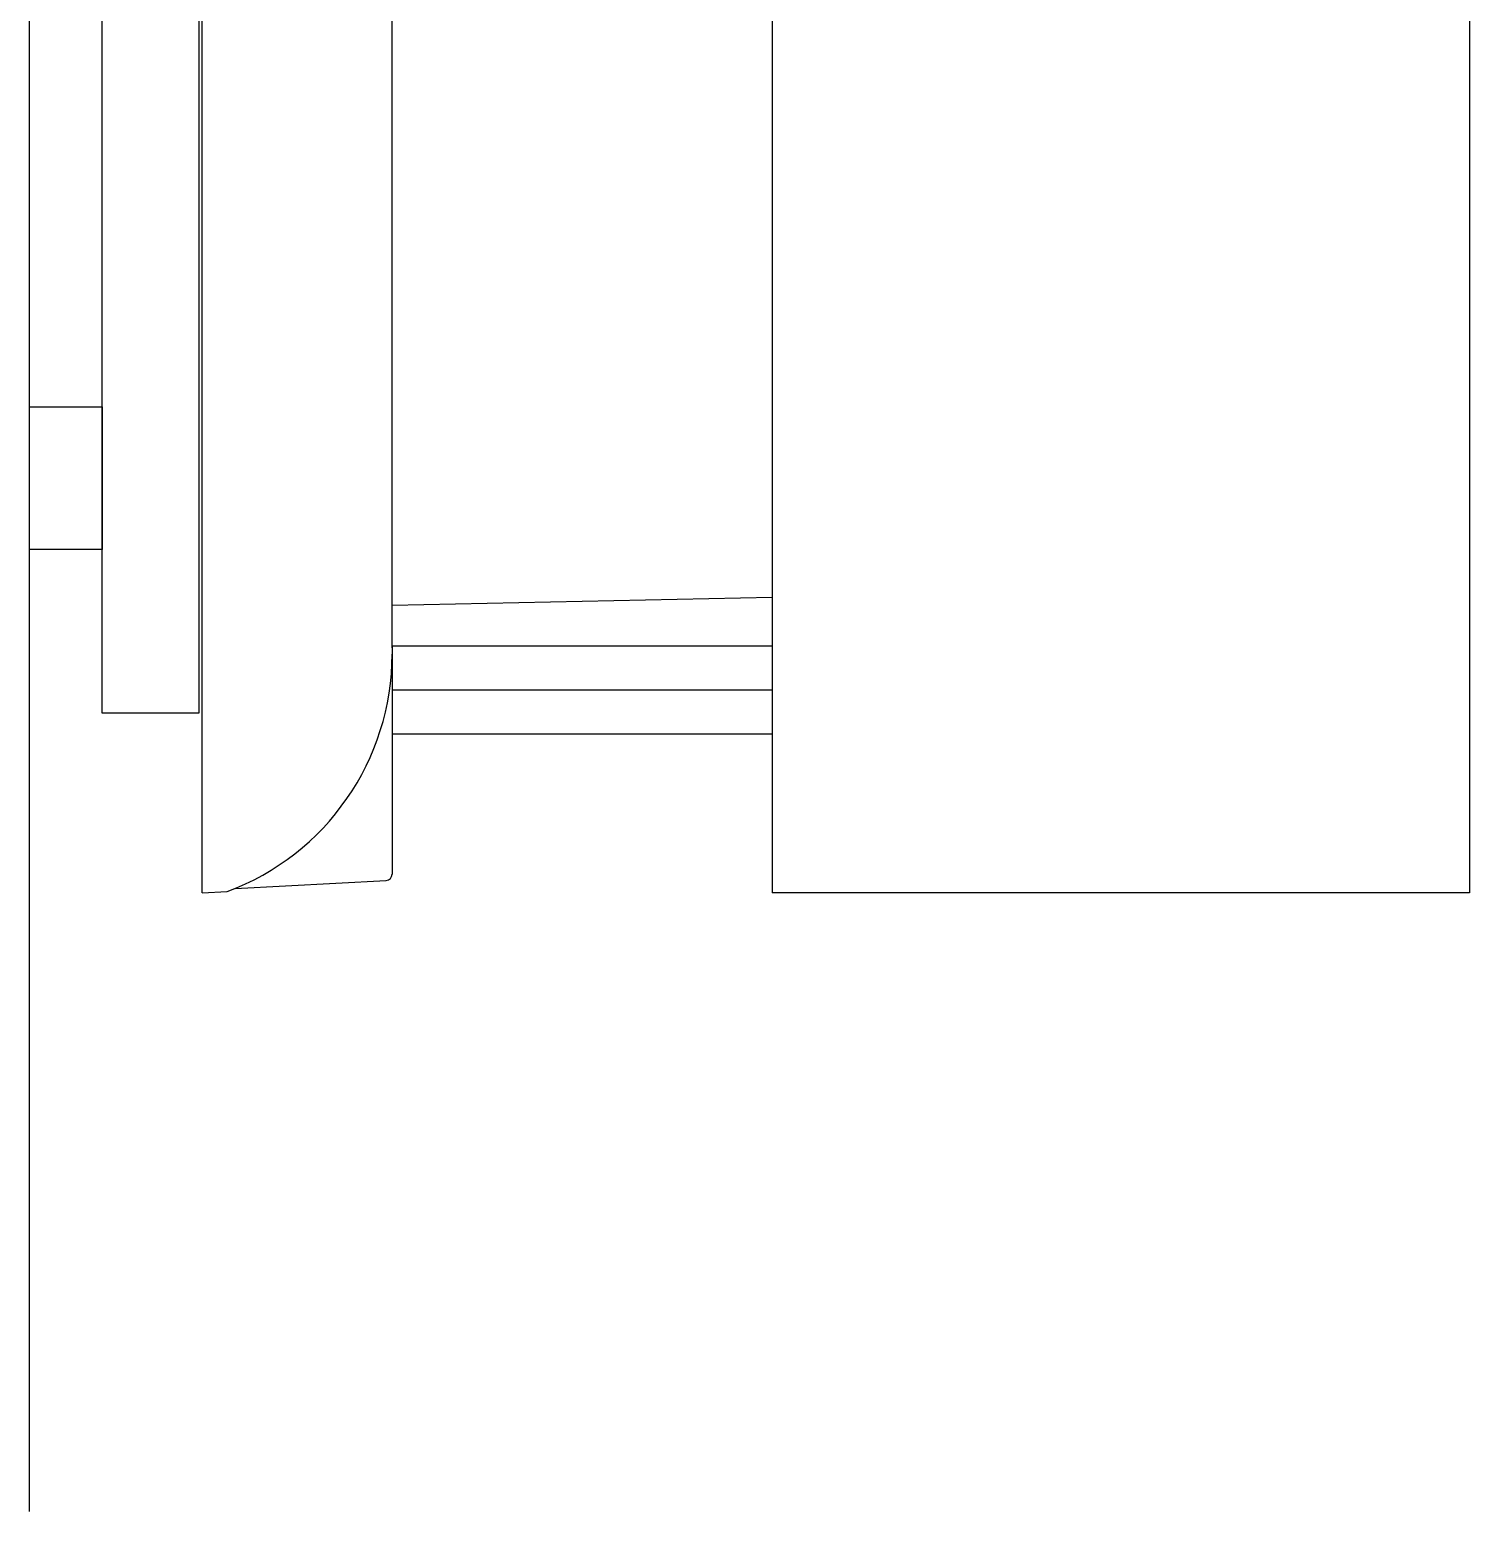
# Model space of a CAD drawing. Extents: x 0 to 246, y 3 to 226.
# Drawn here: x 203.34 to 244.16, y 20.1 to 62.11 of the extents above; entities that cross this region are included whole.
import ezdxf

# ---------------------------------------------------------------- set-up
doc = ezdxf.new("R2010")
doc.units = 0
doc.layers.add('LIVELLO_1', color=160, linetype='Continuous')

# ---------------------------------------------------------------- blocks, each defined once
blk = doc.blocks.new('AI9-BLK1')
at = {"layer": 'LIVELLO_1', "color": 7}
for p, q in [((80.489, -90.655), (80.489, 61.058)), ((85.377, -73.123), (85.377, 41.874)), ((101.547, 41.874), (101.547, -73.123)), ((121.311, 41.874), (121.311, -73.123)), ((90.766, -66.173), (90.766, 34.924)), ((101.547, -66.127), (90.766, -66.127)), ((90.766, -66.173), (90.766, -72.592)), ((101.547, -67.372), (90.766, -67.372)), ((101.547, -68.619), (90.766, -68.619)), ((85.377, -73.123), (86.094, -73.084)), ((86.321, -72.996), (90.596, -72.772)), ((121.311, -73.123), (101.547, -73.123))]:
    blk.add_line(p, q, dxfattribs=at)
for points in [[(82.546, 38.759), (85.286, 38.759), (85.286, -68.022), (82.546, -68.022), (82.546, 38.759)], [(101.547, -64.745), (90.766, -64.973), (90.766, 33.725), (101.547, 33.495)], [(80.489, -59.338), (82.546, -59.338), (82.546, -63.39), (80.489, -63.39), (80.489, -59.338)], [(90.766, -66.127), (90.766, -67.372), (90.766, -68.619)]]:
    blk.add_lwpolyline(points, dxfattribs=at)
for points in [[(86.094, -73.084), (88.904, -72.035), (90.766, -69.351), (90.766, -66.352)], [(90.596, -72.772), (90.692, -72.767), (90.766, -72.688), (90.766, -72.592)]]:
    blk.add_open_spline(points, degree=3, dxfattribs=at)

msp = doc.modelspace()

# ---------------------------------------------------------------- block references
at = {"layer": 'LIVELLO_1', "color": 7}
msp.add_blockref('AI9-BLK1', (122.848832, 110.752757), dxfattribs=at)

doc.saveas('drawing.dxf')
